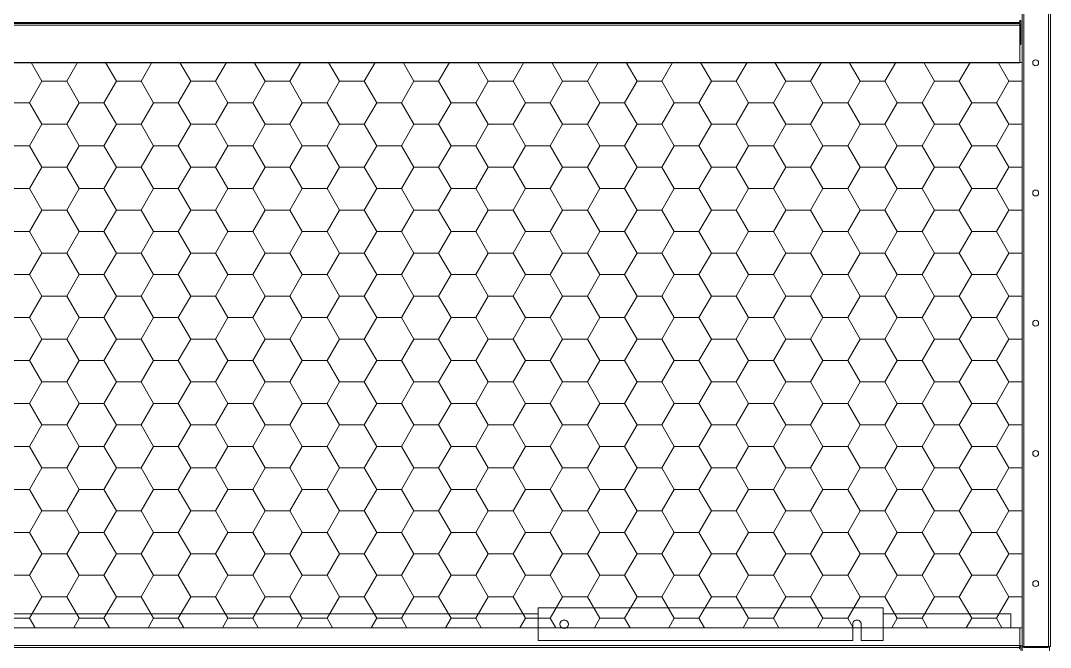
# Model space of a CAD drawing. Header units: millimetres. Extents: x 3756 to 33163, y 2897 to 23692.
# Drawn here: x 24492 to 26074, y 9456 to 10419 of the extents above; entities that cross this region are included whole.
import ezdxf

# ---------------------------------------------------------------- set-up
doc = ezdxf.new("R2010")
doc.units = ezdxf.units.MM

# ---------------------------------------------------------------- blocks, each defined once
blk = doc.blocks.new('2')
at = {"lineweight": 20}
h = blk.add_hatch(dxfattribs=at)
h.set_pattern_fill('HONEY', scale=12)
h.set_pattern_definition([(360, (-386326.645, -77607.484), (57.15, 32.9955677), [38.1, -76.2]), (120, (-386326.645, -77607.484), (-57.15, 32.995568), [38.1, -76.2]), (60, (-386326.645, -77607.484), (1e-07, 65.9911357), [-76.2, 38.1])])
h.paths.add_polyline_path([(23420.2, 10354.6), (23420.2, 9486.3), (26030.8, 9486.3), (26030.8, 10354.6)])
at = {"color": 7, "lineweight": 20}
for p, q in [((26030.8, 9458.9), (26030.8, 11781.1)), ((26033.6, 9457.5), (26033.6, 11716.1)), ((26071.6, 9457.5), (26071.6, 11710.7)), ((26074.4, 9457.5), (26074.4, 11710.7)), ((23419.6, 10416.1), (26026, 10416.1)), ((23419.6, 10414.4), (26026, 10414.4)), ((23418.2, 10411.9), (26027.4, 10411.9)), ((23418.2, 10354.6), (26027.4, 10354.6)), ((23418.2, 10354.4), (26027.4, 10354.4)), ((26027.4, 10354.3), (23418.2, 10354.3)), ((25287.2, 9507.9), (23422.8, 9507.9)), ((25287.2, 9486.3), (23418.4, 9486.3)), ((23418.2, 9459.2), (26027.4, 9459.2)), ((23419.6, 9456.1), (26026, 9456.1))]:
    blk.add_line(p, q, dxfattribs=at)
at = {"color": 7, "lineweight": 20, "ltscale": 0.000708333}
for p, q in [((24576.3, 10414.4), (24576.3, 10416.1)), ((24579.7, 10414.4), (24579.7, 10416.1)), ((24597.9, 10414.4), (24597.9, 10416.1)), ((24601.3, 10414.4), (24601.3, 10416.1)), ((25144.3, 10414.4), (25144.3, 10416.1)), ((25147.7, 10414.4), (25147.7, 10416.1)), ((25165.9, 10414.4), (25165.9, 10416.1)), ((25169.3, 10414.4), (25169.3, 10416.1)), ((25998.8, 10416.1), (25998.8, 10414.4)), ((26025.4, 10414.4), (26025.4, 10416.1))]:
    blk.add_line(p, q, dxfattribs=at)
at = {"color": 7, "lineweight": 20, "ltscale": 0.001029}
for p, q in [((24690.6, 10416.1), (24688.8, 10414.4)), ((24754.7, 10414.4), (24756.5, 10416.1)), ((24762.3, 10414.4), (24764.1, 10416.1))]:
    blk.add_line(p, q, dxfattribs=at)
at = {"color": 7, "lineweight": 20, "ltscale": 0.001028}
for p, q in [((24691.5, 10416.1), (24689.7, 10414.4)), ((24699, 10416.1), (24697.3, 10414.4)), ((24711.5, 10414.4), (24713.3, 10416.1)), ((24742.3, 10416.1), (24740.5, 10414.4))]:
    blk.add_line(p, q, dxfattribs=at)
at = {"color": 7, "lineweight": 20, "ltscale": 0.000976837}
blk.add_line((25550.3, 10416.1), (25551.9, 10414.4), dxfattribs=at)
at = {"color": 7, "lineweight": 20, "ltscale": 0.000977023}
for p, q in [((25550.5, 10416.1), (25552.1, 10414.4)), ((25557.6, 10416.1), (25559.3, 10414.4)), ((25572.8, 10414.4), (25571.2, 10416.1)), ((25598.7, 10416.1), (25600.4, 10414.4)), ((25621, 10414.4), (25619.4, 10416.1))]:
    blk.add_line(p, q, dxfattribs=at)
at = {"color": 7, "lineweight": 20, "ltscale": 0.000976955}
blk.add_line((25613.9, 10414.4), (25612.3, 10416.1), dxfattribs=at)
at = {"color": 7, "lineweight": 20, "ltscale": 4.81672e-06}
blk.add_line((26026, 10414.4), (26026, 10414.4), dxfattribs=at)
at = {"color": 7, "lineweight": 20, "ltscale": 0.00080569}
blk.add_line((26026.8, 10416.2), (26026.8, 10414.3), dxfattribs=at)
at = {"color": 7, "lineweight": 20, "ltscale": 0.000967409}
for p, q in [((26027.4, 10416.8), (26027.4, 10419.2)), ((26027.4, 9456.8), (26027.4, 9459.2))]:
    blk.add_line(p, q, dxfattribs=at)
at = {"color": 7, "lineweight": 20, "ltscale": 0.000583334}
for p, q in [((26028.8, 10418.9), (26027.4, 10418.9)), ((26028.8, 10411.6), (26027.4, 10411.6)), ((26028.8, 9458.9), (26027.4, 9458.9))]:
    blk.add_line(p, q, dxfattribs=at)
at = {"color": 7, "lineweight": 20, "ltscale": 0.000341711}
for p, q in [((26028, 10416.9), (26027.4, 10417.5)), ((26028, 9456.9), (26027.4, 9457.5)), ((26031.7, 9456.9), (26032.2, 9457.5))]:
    blk.add_line(p, q, dxfattribs=at)
at = {"color": 7, "lineweight": 20, "ltscale": 0.000849957}
blk.add_line((26027.4, 10413.9), (26027.4, 10411.9), dxfattribs=at)
at = {"color": 7, "lineweight": 20, "ltscale": 0.000341712}
blk.add_line((26028, 10413.6), (26027.4, 10413), dxfattribs=at)
at = {"color": 7, "lineweight": 20, "ltscale": 0.003042}
blk.add_line((26028.8, 10418.9), (26028.8, 10411.6), dxfattribs=at)
at = {"color": 7, "lineweight": 20, "ltscale": 0.023877}
blk.add_line((26027.4, 10411.9), (26027.4, 10354.6), dxfattribs=at)
at = {"color": 7, "lineweight": 20, "ltscale": 0.012167}
blk.add_line((26028.8, 10411.6), (26028.8, 10382.4), dxfattribs=at)
at = {"color": 7, "lineweight": 20, "ltscale": 0.000583335}
blk.add_line((26028.8, 10382.4), (26027.4, 10382.4), dxfattribs=at)
at = {"color": 7, "lineweight": 20, "ltscale": 5.81038e-05}
blk.add_line((26027.4, 10354.3), (26027.4, 10354.6), dxfattribs=at)
at = {"color": 7, "lineweight": 20, "ltscale": 0.220833}
blk.add_line((25287.2, 9516.7), (25817.2, 9516.7), dxfattribs=at)
at = {"color": 7, "lineweight": 20, "ltscale": 0.020754}
for p, q in [((25287.2, 9516.7), (25287.2, 9466.9)), ((25817.2, 9466.9), (25817.2, 9516.7))]:
    blk.add_line(p, q, dxfattribs=at)
at = {"color": 7, "lineweight": 20, "ltscale": 0.081917}
blk.add_line((26013.8, 9507.9), (25817.2, 9507.9), dxfattribs=at)
at = {"color": 7, "lineweight": 20, "ltscale": 0.009}
blk.add_line((26013.8, 9507.9), (26013.8, 9486.3), dxfattribs=at)
at = {"color": 7, "lineweight": 20, "ltscale": 0.002765}
blk.add_line((25330.5, 9486.3), (25323.9, 9486.3), dxfattribs=at)
at = {"color": 7, "lineweight": 20, "ltscale": 0.010377}
for p, q in [((25770.7, 9491.8), (25770.7, 9466.9)), ((25783.7, 9466.9), (25783.7, 9491.8))]:
    blk.add_line(p, q, dxfattribs=at)
at = {"color": 7, "lineweight": 20, "ltscale": 0.005417}
blk.add_line((25783.7, 9486.3), (25770.7, 9486.3), dxfattribs=at)
at = {"color": 7, "lineweight": 20, "ltscale": 0.0875}
blk.add_line((26027.2, 9486.3), (25817.2, 9486.3), dxfattribs=at)
at = {"color": 7, "lineweight": 20, "ltscale": 0.01129}
blk.add_line((26027.4, 9459.2), (26027.4, 9486.3), dxfattribs=at)
at = {"color": 7, "lineweight": 20, "ltscale": 0.201458}
for p, q in [((25770.7, 9466.9), (25287.2, 9466.9)), ((25770.7, 9466.8), (25287.2, 9466.8))]:
    blk.add_line(p, q, dxfattribs=at)
at = {"color": 7, "lineweight": 20, "ltscale": 7.26298e-05}
for p, q in [((25287.2, 9466.9), (25287.2, 9466.8)), ((25770.7, 9466.9), (25770.7, 9466.8)), ((25783.7, 9466.9), (25783.7, 9466.8)), ((25817.2, 9466.9), (25817.2, 9466.8))]:
    blk.add_line(p, q, dxfattribs=at)
at = {"color": 7, "lineweight": 20, "ltscale": 0.013958}
for p, q in [((25817.2, 9466.9), (25783.7, 9466.9)), ((25817.2, 9466.8), (25783.7, 9466.8))]:
    blk.add_line(p, q, dxfattribs=at)
at = {"color": 7, "lineweight": 20, "ltscale": 0.000882011}
blk.add_line((26026.8, 9456.2), (26026.8, 9454.1), dxfattribs=at)
at = {"color": 7, "lineweight": 20, "ltscale": 0.000375}
blk.add_line((26028.8, 9459.4), (26028.8, 9458.5), dxfattribs=at)
at = {"color": 7, "lineweight": 20, "ltscale": 0.003208}
blk.add_line((26028.8, 9458.9), (26028.8, 9451.2), dxfattribs=at)
at = {"color": 7, "lineweight": 20, "ltscale": 0.00337}
blk.add_line((26030.8, 9450.8), (26030.8, 9458.9), dxfattribs=at)
at = {"color": 7, "lineweight": 20, "ltscale": 0.000912135}
blk.add_line((26033.6, 9457.5), (26031.4, 9457.5), dxfattribs=at)
at = {"color": 7, "lineweight": 20, "ltscale": 0.000583333}
for p, q in [((26033.6, 9456.1), (26033.6, 9457.5)), ((26071.2, 9456.1), (26071.2, 9457.5))]:
    blk.add_line(p, q, dxfattribs=at)
at = {"color": 7, "lineweight": 20, "ltscale": 0.015833}
blk.add_line((26033.6, 9457.5), (26071.6, 9457.5), dxfattribs=at)
at = {"color": 7, "lineweight": 20, "ltscale": 0.015667}
blk.add_line((26071.2, 9456.1), (26033.6, 9456.1), dxfattribs=at)
at = {"color": 7, "lineweight": 20, "ltscale": 0.001167}
blk.add_line((26071.6, 9457.5), (26074.4, 9457.5), dxfattribs=at)
at = {"color": 7, "lineweight": 20, "ltscale": 0.002832}
blk.add_line((26072.8, 9450.7), (26072.8, 9457.5), dxfattribs=at)
at = {"color": 0, "lineweight": 20, "elevation": 0}
blk.add_lwpolyline([(23420.2, 10354.6), (26030.8, 10354.6), (26030.8, 9486.3), (23420.2, 9486.3)], close=True, dxfattribs=at)
at = {"color": 7, "lineweight": 20}
for centre in [(26051.8, 10354.1), (26051.8, 10154.1), (26051.8, 9954.1), (26051.8, 9754.1), (26051.8, 9554.1)]:
    blk.add_circle(centre, 4.5, dxfattribs=at)
for centre, start, end in [((26026, 10418.9), 270, 0), ((26026, 10411.6), 0, 90), ((26026, 9458.9), 270, 0), ((26033.6, 9458.9), 180, 270), ((26070, 9458.9), 295.3767, 330)]:
    blk.add_arc(centre, 2.8, start, end, dxfattribs=at)
for centre, start_param, end_param in [((25327.2, 9491.8), 0, 3.141593), ((25327.2, 9491.7), 0.013467, 3.128141), ((25777.2, 9491.8), 0, 3.141593), ((25777.2, 9491.7), 0, 3.141593), ((25327.2, 9491.8), 3.141593, 6.283185)]:
    blk.add_ellipse(centre, major_axis=(6.5, 0), ratio=0.996195, start_param=start_param, end_param=end_param, dxfattribs=at)
for points in [[(26027.4, 10416.8), (26027.2, 10416.6), (26026.9, 10416.4), (26026.6, 10416.2), (26026.3, 10416.1), (26026, 10416.1)], [(26027.4, 10413.9), (26027.2, 10414.1), (26026.9, 10414.3), (26026.6, 10414.4), (26026.3, 10414.4), (26026, 10414.4)], [(26027.4, 9456.8), (26027.2, 9456.6), (26026.9, 9456.4), (26026.6, 9456.2), (26026.3, 9456.1), (26026, 9456.1)], [(26031.4, 9457.5), (26031.2, 9457.8), (26031, 9458.1), (26030.9, 9458.4), (26030.8, 9458.6), (26030.8, 9458.9)]]:
    blk.add_open_spline(points, degree=5, dxfattribs=at)

msp = doc.modelspace()

# ---------------------------------------------------------------- block references
msp.add_blockref('2', (0, 0))

doc.saveas('drawing.dxf')
